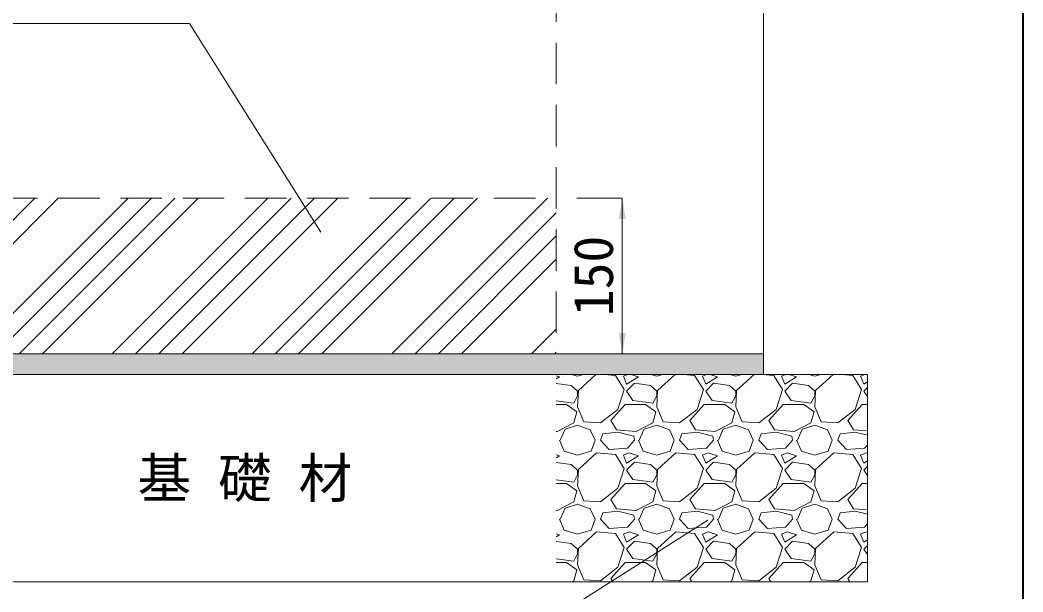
# Model space of a CAD drawing. Units: millimetres at full size; details may follow other scales. Extents: x 77366 to 106166, y -28085 to 6898.
# Drawn here: x 104999 to 105966, y -4162 to -3610 of the extents above; entities that cross this region are included whole.
import ezdxf
from ezdxf.enums import TextEntityAlignment as Align

# ---------------------------------------------------------------- set-up
doc = ezdxf.new("R2010")
doc.units = ezdxf.units.MM
doc.header["$LTSCALE"] = 50
doc.linetypes.add('USER2', pattern=[1.2, 0.8, -0.4])
for name, color, linetype, lineweight in [('ハッチング', 7, 'Continuous', 9), ('図枠', 7, 'Continuous', 5), ('基礎', 7, 'Continuous', 5), ('寸法線', 7, 'Continuous', 13), ('引出線', 4, 'Continuous', 13), ('本体', 2, 'Continuous', 20)]:
    doc.layers.add(name, color=color, linetype=linetype, lineweight=lineweight)
doc.layers.add('モルタル', color=7, linetype='Continuous')
doc.layers.add('文字', color=7, linetype='Continuous')
doc.styles.add('ＭＳ ゴシック', font='')
doc.styles.get('ＭＳ ゴシック').set_extended_font_data('MS Gothic')

# ---------------------------------------------------------------- blocks, each defined once
blk = doc.blocks.new('filled_arrow')
at = {"color": 0, "linetype": 'Continuous', "lineweight": -2}
blk.add_solid([(7.5, 1.25), (0, 0), (7.5, -1.25)], dxfattribs=at)

msp = doc.modelspace()

# ---------------------------------------------------------------- hatches: boundary and pattern name
at = {"layer": 'ハッチング'}
h = msp.add_hatch(dxfattribs=at)
h.set_pattern_fill('USER', color=256, style=0, pattern_type=2)
h.set_pattern_definition([(45, (25675, -6698.4), (-67.35192, 67.35192), []), (45, (25697.45, -6698.4), (-67.35192, 67.35192), []), (45, (25719.9, -6698.4), (-67.35192, 67.35192), []), (45, (25742.35, -6698.4), (-67.35192, 67.35192), [])])
h.paths.add_polyline_path([(104915.8, -3781.94), (104915.8, -3931.94), (105515.8, -3931.94), (105515.8, -3781.94)])
at = {"layer": 'モルタル'}
msp.add_hatch(color=256, dxfattribs=at).paths.add_polyline_path([(105715.8, -3951.94), (105715.8, -3931.94), (104715.8, -3931.94), (104715.8, -3951.94)])

# ---------------------------------------------------------------- linework, layer by layer
at = {"layer": '図枠', "lineweight": 40}
msp.add_line((105965.8, -1525.36), (105965.8, -7065.36), dxfattribs=at)
at = {"layer": '基礎', "color": 3, "lineweight": 20}
for p, q in [((104615.8, -3951.94), (105815.8, -3951.94)), ((105815.8, -3951.94), (105815.8, -4151.94)), ((104615.8, -4151.94), (105815.8, -4151.94))]:
    msp.add_line(p, q, dxfattribs=at)
at = {"layer": '基礎'}
for p, q in [((105519.02, -3954.4), (105515.8, -3953.32)), ((105530.77, -3951.94), (105536.55, -3953.64)), ((105536.55, -3953.64), (105542.33, -3951.94)), ((105554.2, -3951.94), (105537.31, -3967.35)), ((105573.13, -3952.88), (105561.87, -3951.94)), ((105581.51, -3966.59), (105573.13, -3952.88)), ((105584.71, -3951.94), (105580.75, -3953.64)), ((105580.75, -3953.64), (105583.79, -3961.26)), ((105595.22, -3954.4), (105587.84, -3951.94)), ((105606.97, -3951.94), (105612.75, -3953.64)), ((105612.75, -3953.64), (105618.53, -3951.94)), ((105630.4, -3951.94), (105613.51, -3967.35)), ((105649.33, -3952.88), (105638.07, -3951.94)), ((105657.71, -3966.59), (105649.33, -3952.88)), ((105660.91, -3951.94), (105656.95, -3953.64)), ((105656.95, -3953.64), (105659.99, -3961.26)), ((105671.42, -3954.4), (105664.04, -3951.94)), ((105683.17, -3951.94), (105688.95, -3953.64)), ((105688.95, -3953.64), (105694.73, -3951.94)), ((105706.6, -3951.94), (105689.71, -3967.35)), ((105725.53, -3952.88), (105714.27, -3951.94)), ((105733.91, -3966.59), (105725.53, -3952.88)), ((105737.11, -3951.94), (105733.15, -3953.64)), ((105733.15, -3953.64), (105736.19, -3961.26)), ((105747.62, -3954.4), (105740.24, -3951.94)), ((105759.37, -3951.94), (105765.15, -3953.64)), ((105765.15, -3953.64), (105770.93, -3951.94)), ((105782.8, -3951.94), (105765.91, -3967.35)), ((105801.73, -3952.88), (105790.47, -3951.94)), ((105810.11, -3966.59), (105801.73, -3952.88)), ((105813.31, -3951.94), (105809.35, -3953.64)), ((105809.35, -3953.64), (105812.39, -3961.26)), ((105515.8, -3956.34), (105519.02, -3954.4)), ((105530.45, -3962.78), (105515.8, -3960.58)), ((105536.55, -3968.12), (105530.45, -3962.78)), ((105583.79, -3961.26), (105595.22, -3954.4)), ((105591.41, -3960.5), (105583.79, -3968.12)), ((105606.65, -3962.78), (105591.41, -3960.5)), ((105612.75, -3968.12), (105606.65, -3962.78)), ((105659.99, -3961.26), (105671.42, -3954.4)), ((105667.61, -3960.5), (105659.99, -3968.12)), ((105682.85, -3962.78), (105667.61, -3960.5)), ((105688.95, -3968.12), (105682.85, -3962.78)), ((105736.19, -3961.26), (105747.62, -3954.4)), ((105743.81, -3960.5), (105736.19, -3968.12)), ((105759.05, -3962.78), (105743.81, -3960.5)), ((105765.15, -3968.12), (105759.05, -3962.78)), ((105812.39, -3961.26), (105815.8, -3959.22)), ((105532.74, -3979.55), (105536.55, -3972.69)), ((105537.31, -3967.35), (105536.55, -3983.36)), ((105536.55, -3972.69), (105536.55, -3968.12)), ((105575.41, -3985.64), (105581.51, -3966.59)), ((105583.79, -3968.12), (105589.89, -3977.26)), ((105608.94, -3979.55), (105612.75, -3972.69)), ((105613.51, -3967.35), (105612.75, -3983.36)), ((105612.75, -3972.69), (105612.75, -3968.12)), ((105651.61, -3985.64), (105657.71, -3966.59)), ((105659.99, -3968.12), (105666.09, -3977.26)), ((105685.14, -3979.55), (105688.95, -3972.69)), ((105689.71, -3967.35), (105688.95, -3983.36)), ((105688.95, -3972.69), (105688.95, -3968.12)), ((105727.81, -3985.64), (105733.91, -3966.59)), ((105736.19, -3968.12), (105742.29, -3977.26)), ((105761.34, -3979.55), (105765.15, -3972.69)), ((105765.91, -3967.35), (105765.15, -3983.36)), ((105765.15, -3972.69), (105765.15, -3968.12)), ((105804.01, -3985.64), (105810.11, -3966.59)), ((105815.8, -3964.71), (105812.39, -3968.12)), ((105812.39, -3968.12), (105815.8, -3973.22)), ((105515.8, -3977.51), (105532.74, -3979.55)), ((105515.8, -3981.07), (105525.88, -3981.07)), ((105525.88, -3981.07), (105535.79, -3987.93)), ((105568.55, -3996.31), (105582.27, -3981.07)), ((105582.27, -3981.07), (105602.08, -3981.07)), ((105589.89, -3977.26), (105608.94, -3979.55)), ((105602.08, -3981.07), (105611.99, -3987.93)), ((105644.75, -3996.31), (105658.47, -3981.07)), ((105658.47, -3981.07), (105678.28, -3981.07)), ((105666.09, -3977.26), (105685.14, -3979.55)), ((105678.28, -3981.07), (105688.19, -3987.93)), ((105720.95, -3996.31), (105734.67, -3981.07)), ((105734.67, -3981.07), (105754.48, -3981.07)), ((105742.29, -3977.26), (105761.34, -3979.55)), ((105754.48, -3981.07), (105764.39, -3987.93)), ((105797.15, -3996.31), (105810.87, -3981.07)), ((105810.87, -3981.07), (105815.8, -3981.07)), ((105535.79, -3987.93), (105532.74, -3998.6)), ((105536.55, -3983.36), (105542.65, -3997.83)), ((105558.65, -3998.6), (105575.41, -3985.64)), ((105611.99, -3987.93), (105608.94, -3998.6)), ((105612.75, -3983.36), (105618.85, -3997.83)), ((105634.85, -3998.6), (105651.61, -3985.64)), ((105688.19, -3987.93), (105685.14, -3998.6)), ((105688.95, -3983.36), (105695.05, -3997.83)), ((105711.05, -3998.6), (105727.81, -3985.64)), ((105764.39, -3987.93), (105761.34, -3998.6)), ((105765.15, -3983.36), (105771.25, -3997.83)), ((105787.25, -3998.6), (105804.01, -3985.64)), ((105532.74, -3998.6), (105516.74, -4006.98)), ((105524.36, -4004.69), (105536.55, -4000.88)), ((105536.55, -4000.88), (105548.74, -4005.45)), ((105542.65, -3997.83), (105558.65, -3998.6)), ((105573.89, -4005.45), (105568.55, -3996.31)), ((105608.94, -3998.6), (105592.94, -4006.98)), ((105600.56, -4004.69), (105612.75, -4000.88)), ((105612.75, -4000.88), (105624.94, -4005.45)), ((105618.85, -3997.83), (105634.85, -3998.6)), ((105650.09, -4005.45), (105644.75, -3996.31)), ((105685.14, -3998.6), (105669.14, -4006.98)), ((105676.76, -4004.69), (105688.95, -4000.88)), ((105688.95, -4000.88), (105701.14, -4005.45)), ((105695.05, -3997.83), (105711.05, -3998.6)), ((105726.29, -4005.45), (105720.95, -3996.31)), ((105761.34, -3998.6), (105745.34, -4006.98)), ((105752.96, -4004.69), (105765.15, -4000.88)), ((105765.15, -4000.88), (105777.34, -4005.45)), ((105771.25, -3997.83), (105787.25, -3998.6)), ((105802.49, -4005.45), (105797.15, -3996.31)), ((105516.74, -4006.98), (105515.8, -4006.9)), ((105519.79, -4015.36), (105524.36, -4004.69)), ((105548.74, -4005.45), (105553.31, -4015.36)), ((105558.65, -4015.36), (105560.93, -4009.26)), ((105575.41, -4007.74), (105560.93, -4009.26)), ((105592.94, -4006.98), (105573.89, -4005.45)), ((105590.65, -4011.55), (105575.41, -4007.74)), ((105591.41, -4015.36), (105590.65, -4011.55)), ((105595.99, -4015.36), (105600.56, -4004.69)), ((105624.94, -4005.45), (105629.51, -4015.36)), ((105634.85, -4015.36), (105637.13, -4009.26)), ((105651.61, -4007.74), (105637.13, -4009.26)), ((105669.14, -4006.98), (105650.09, -4005.45)), ((105666.85, -4011.55), (105651.61, -4007.74)), ((105667.61, -4015.36), (105666.85, -4011.55)), ((105672.19, -4015.36), (105676.76, -4004.69)), ((105701.14, -4005.45), (105705.71, -4015.36)), ((105711.05, -4015.36), (105713.33, -4009.26)), ((105727.81, -4007.74), (105713.33, -4009.26)), ((105745.34, -4006.98), (105726.29, -4005.45)), ((105743.05, -4011.55), (105727.81, -4007.74)), ((105743.81, -4015.36), (105743.05, -4011.55)), ((105748.39, -4015.36), (105752.96, -4004.69)), ((105777.34, -4005.45), (105781.91, -4015.36)), ((105787.25, -4015.36), (105789.53, -4009.26)), ((105804.01, -4007.74), (105789.53, -4009.26)), ((105815.8, -4006.52), (105802.49, -4005.45)), ((105815.8, -4010.69), (105804.01, -4007.74)), ((105519.02, -4015.36), (105523.6, -4026.03)), ((105549.5, -4026.03), (105553.31, -4015.36)), ((105567.03, -4024.5), (105558.65, -4015.36)), ((105591.41, -4015.36), (105584.56, -4022.98)), ((105595.22, -4015.36), (105599.8, -4026.03)), ((105625.7, -4026.03), (105629.51, -4015.36)), ((105643.23, -4024.5), (105634.85, -4015.36)), ((105667.61, -4015.36), (105660.76, -4022.98)), ((105671.42, -4015.36), (105676, -4026.03)), ((105701.9, -4026.03), (105705.71, -4015.36)), ((105719.43, -4024.5), (105711.05, -4015.36)), ((105743.81, -4015.36), (105736.96, -4022.98)), ((105747.62, -4015.36), (105752.2, -4026.03)), ((105778.1, -4026.03), (105781.91, -4015.36)), ((105795.63, -4024.5), (105787.25, -4015.36)), ((105815.8, -4020.05), (105813.16, -4022.98)), ((105519.02, -4030.6), (105515.8, -4029.52)), ((105515.8, -4032.54), (105519.02, -4030.6)), ((105523.6, -4026.03), (105536.55, -4029.84)), ((105536.55, -4029.84), (105549.5, -4026.03)), ((105554.84, -4027.55), (105537.31, -4043.55)), ((105573.13, -4029.08), (105554.84, -4027.55)), ((105584.56, -4022.98), (105567.03, -4024.5)), ((105581.51, -4042.79), (105573.13, -4029.08)), ((105586.08, -4027.55), (105580.75, -4029.84)), ((105580.75, -4029.84), (105583.79, -4037.46)), ((105583.79, -4037.46), (105595.22, -4030.6)), ((105595.22, -4030.6), (105586.08, -4027.55)), ((105599.8, -4026.03), (105612.75, -4029.84)), ((105612.75, -4029.84), (105625.7, -4026.03)), ((105631.04, -4027.55), (105613.51, -4043.55)), ((105649.33, -4029.08), (105631.04, -4027.55)), ((105660.76, -4022.98), (105643.23, -4024.5)), ((105657.71, -4042.79), (105649.33, -4029.08)), ((105662.28, -4027.55), (105656.95, -4029.84)), ((105656.95, -4029.84), (105659.99, -4037.46)), ((105659.99, -4037.46), (105671.42, -4030.6)), ((105671.42, -4030.6), (105662.28, -4027.55)), ((105676, -4026.03), (105688.95, -4029.84)), ((105688.95, -4029.84), (105701.9, -4026.03)), ((105707.24, -4027.55), (105689.71, -4043.55)), ((105725.53, -4029.08), (105707.24, -4027.55)), ((105736.96, -4022.98), (105719.43, -4024.5)), ((105733.91, -4042.79), (105725.53, -4029.08)), ((105738.48, -4027.55), (105733.15, -4029.84)), ((105733.15, -4029.84), (105736.19, -4037.46)), ((105736.19, -4037.46), (105747.62, -4030.6)), ((105747.62, -4030.6), (105738.48, -4027.55)), ((105752.2, -4026.03), (105765.15, -4029.84)), ((105765.15, -4029.84), (105778.1, -4026.03)), ((105783.44, -4027.55), (105765.91, -4043.55)), ((105801.73, -4029.08), (105783.44, -4027.55)), ((105813.16, -4022.98), (105795.63, -4024.5)), ((105810.11, -4042.79), (105801.73, -4029.08)), ((105814.68, -4027.55), (105809.35, -4029.84)), ((105809.35, -4029.84), (105812.39, -4037.46)), ((105815.8, -4027.92), (105814.68, -4027.55)), ((105530.45, -4038.98), (105515.8, -4036.78)), ((105536.55, -4044.32), (105530.45, -4038.98)), ((105591.41, -4036.7), (105583.79, -4044.32)), ((105606.65, -4038.98), (105591.41, -4036.7)), ((105612.75, -4044.32), (105606.65, -4038.98)), ((105667.61, -4036.7), (105659.99, -4044.32)), ((105682.85, -4038.98), (105667.61, -4036.7)), ((105688.95, -4044.32), (105682.85, -4038.98)), ((105743.81, -4036.7), (105736.19, -4044.32)), ((105759.05, -4038.98), (105743.81, -4036.7)), ((105765.15, -4044.32), (105759.05, -4038.98)), ((105812.39, -4037.46), (105815.8, -4035.42)), ((105815.8, -4040.91), (105812.39, -4044.32)), ((105532.74, -4055.75), (105536.55, -4048.89)), ((105537.31, -4043.55), (105536.55, -4059.56)), ((105536.55, -4048.89), (105536.55, -4044.32)), ((105575.41, -4061.84), (105581.51, -4042.79)), ((105583.79, -4044.32), (105589.89, -4053.46)), ((105608.94, -4055.75), (105612.75, -4048.89)), ((105613.51, -4043.55), (105612.75, -4059.56)), ((105612.75, -4048.89), (105612.75, -4044.32)), ((105651.61, -4061.84), (105657.71, -4042.79)), ((105659.99, -4044.32), (105666.09, -4053.46)), ((105685.14, -4055.75), (105688.95, -4048.89)), ((105689.71, -4043.55), (105688.95, -4059.56)), ((105688.95, -4048.89), (105688.95, -4044.32)), ((105727.81, -4061.84), (105733.91, -4042.79)), ((105736.19, -4044.32), (105742.29, -4053.46)), ((105761.34, -4055.75), (105765.15, -4048.89)), ((105765.91, -4043.55), (105765.15, -4059.56)), ((105765.15, -4048.89), (105765.15, -4044.32)), ((105804.01, -4061.84), (105810.11, -4042.79)), ((105812.39, -4044.32), (105815.8, -4049.42)), ((105515.8, -4053.71), (105532.74, -4055.75)), ((105515.8, -4057.27), (105525.88, -4057.27)), ((105525.88, -4057.27), (105535.79, -4064.13)), ((105536.55, -4059.56), (105542.65, -4074.03)), ((105568.55, -4072.51), (105582.27, -4057.27)), ((105582.27, -4057.27), (105602.08, -4057.27)), ((105589.89, -4053.46), (105608.94, -4055.75)), ((105602.08, -4057.27), (105611.99, -4064.13)), ((105612.75, -4059.56), (105618.85, -4074.03)), ((105644.75, -4072.51), (105658.47, -4057.27)), ((105658.47, -4057.27), (105678.28, -4057.27)), ((105666.09, -4053.46), (105685.14, -4055.75)), ((105678.28, -4057.27), (105688.19, -4064.13)), ((105688.95, -4059.56), (105695.05, -4074.03)), ((105720.95, -4072.51), (105734.67, -4057.27)), ((105734.67, -4057.27), (105754.48, -4057.27)), ((105742.29, -4053.46), (105761.34, -4055.75)), ((105754.48, -4057.27), (105764.39, -4064.13)), ((105765.15, -4059.56), (105771.25, -4074.03)), ((105797.15, -4072.51), (105810.87, -4057.27)), ((105810.87, -4057.27), (105815.8, -4057.27)), ((105535.79, -4064.13), (105532.74, -4074.8)), ((105558.65, -4074.8), (105575.41, -4061.84)), ((105611.99, -4064.13), (105608.94, -4074.8)), ((105634.85, -4074.8), (105651.61, -4061.84)), ((105688.19, -4064.13), (105685.14, -4074.8)), ((105711.05, -4074.8), (105727.81, -4061.84)), ((105764.39, -4064.13), (105761.34, -4074.8)), ((105787.25, -4074.8), (105804.01, -4061.84)), ((105532.74, -4074.8), (105516.74, -4083.18)), ((105524.36, -4080.89), (105536.55, -4077.08)), ((105536.55, -4077.08), (105548.74, -4081.65)), ((105542.65, -4074.03), (105558.65, -4074.8)), ((105573.89, -4081.65), (105568.55, -4072.51)), ((105608.94, -4074.8), (105592.94, -4083.18)), ((105600.56, -4080.89), (105612.75, -4077.08)), ((105612.75, -4077.08), (105624.94, -4081.65)), ((105618.85, -4074.03), (105634.85, -4074.8)), ((105650.09, -4081.65), (105644.75, -4072.51)), ((105685.14, -4074.8), (105669.14, -4083.18)), ((105676.76, -4080.89), (105688.95, -4077.08)), ((105688.95, -4077.08), (105701.14, -4081.65)), ((105695.05, -4074.03), (105711.05, -4074.8)), ((105726.29, -4081.65), (105720.95, -4072.51)), ((105761.34, -4074.8), (105745.34, -4083.18)), ((105752.96, -4080.89), (105765.15, -4077.08)), ((105765.15, -4077.08), (105777.34, -4081.65)), ((105771.25, -4074.03), (105787.25, -4074.8)), ((105802.49, -4081.65), (105797.15, -4072.51)), ((105516.74, -4083.18), (105515.8, -4083.1)), ((105519.79, -4091.56), (105524.36, -4080.89)), ((105548.74, -4081.65), (105553.31, -4091.56)), ((105558.65, -4091.56), (105560.93, -4085.46)), ((105575.41, -4083.94), (105560.93, -4085.46)), ((105592.94, -4083.18), (105573.89, -4081.65)), ((105590.65, -4087.75), (105575.41, -4083.94)), ((105591.41, -4091.56), (105590.65, -4087.75)), ((105595.99, -4091.56), (105600.56, -4080.89)), ((105624.94, -4081.65), (105629.51, -4091.56)), ((105634.85, -4091.56), (105637.13, -4085.46)), ((105651.61, -4083.94), (105637.13, -4085.46)), ((105669.14, -4083.18), (105650.09, -4081.65)), ((105666.85, -4087.75), (105651.61, -4083.94)), ((105667.61, -4091.56), (105666.85, -4087.75)), ((105672.19, -4091.56), (105676.76, -4080.89)), ((105701.14, -4081.65), (105705.71, -4091.56)), ((105711.05, -4091.56), (105713.33, -4085.46)), ((105727.81, -4083.94), (105713.33, -4085.46)), ((105745.34, -4083.18), (105726.29, -4081.65)), ((105743.05, -4087.75), (105727.81, -4083.94)), ((105743.81, -4091.56), (105743.05, -4087.75)), ((105748.39, -4091.56), (105752.96, -4080.89)), ((105777.34, -4081.65), (105781.91, -4091.56)), ((105787.25, -4091.56), (105789.53, -4085.46)), ((105804.01, -4083.94), (105789.53, -4085.46)), ((105815.8, -4082.72), (105802.49, -4081.65)), ((105815.8, -4086.89), (105804.01, -4083.94)), ((105519.02, -4091.56), (105523.6, -4102.23)), ((105549.5, -4102.23), (105553.31, -4091.56)), ((105567.03, -4100.7), (105558.65, -4091.56)), ((105591.41, -4091.56), (105584.56, -4099.18)), ((105595.22, -4091.56), (105599.8, -4102.23)), ((105625.7, -4102.23), (105629.51, -4091.56)), ((105643.23, -4100.7), (105634.85, -4091.56)), ((105667.61, -4091.56), (105660.76, -4099.18)), ((105671.42, -4091.56), (105676, -4102.23)), ((105701.9, -4102.23), (105705.71, -4091.56)), ((105719.43, -4100.7), (105711.05, -4091.56)), ((105743.81, -4091.56), (105736.96, -4099.18)), ((105747.62, -4091.56), (105752.2, -4102.23)), ((105778.1, -4102.23), (105781.91, -4091.56)), ((105795.63, -4100.7), (105787.25, -4091.56)), ((105815.8, -4096.25), (105813.16, -4099.18)), ((105519.02, -4106.8), (105515.8, -4105.72)), ((105515.8, -4108.74), (105519.02, -4106.8)), ((105523.6, -4102.23), (105536.55, -4106.04)), ((105536.55, -4106.04), (105549.5, -4102.23)), ((105554.84, -4103.75), (105537.31, -4119.75)), ((105573.13, -4105.28), (105554.84, -4103.75)), ((105584.56, -4099.18), (105567.03, -4100.7)), ((105581.51, -4118.99), (105573.13, -4105.28)), ((105586.08, -4103.75), (105580.75, -4106.04)), ((105580.75, -4106.04), (105583.79, -4113.66)), ((105583.79, -4113.66), (105595.22, -4106.8)), ((105595.22, -4106.8), (105586.08, -4103.75)), ((105599.8, -4102.23), (105612.75, -4106.04)), ((105612.75, -4106.04), (105625.7, -4102.23)), ((105631.04, -4103.75), (105613.51, -4119.75)), ((105649.33, -4105.28), (105631.04, -4103.75)), ((105660.76, -4099.18), (105643.23, -4100.7)), ((105657.71, -4118.99), (105649.33, -4105.28)), ((105662.28, -4103.75), (105656.95, -4106.04)), ((105656.95, -4106.04), (105659.99, -4113.66)), ((105659.99, -4113.66), (105671.42, -4106.8)), ((105671.42, -4106.8), (105662.28, -4103.75)), ((105676, -4102.23), (105688.95, -4106.04)), ((105688.95, -4106.04), (105701.9, -4102.23)), ((105707.24, -4103.75), (105689.71, -4119.75)), ((105725.53, -4105.28), (105707.24, -4103.75)), ((105736.96, -4099.18), (105719.43, -4100.7)), ((105733.91, -4118.99), (105725.53, -4105.28)), ((105738.48, -4103.75), (105733.15, -4106.04)), ((105733.15, -4106.04), (105736.19, -4113.66)), ((105736.19, -4113.66), (105747.62, -4106.8)), ((105747.62, -4106.8), (105738.48, -4103.75)), ((105752.2, -4102.23), (105765.15, -4106.04)), ((105765.15, -4106.04), (105778.1, -4102.23)), ((105783.44, -4103.75), (105765.91, -4119.75)), ((105801.73, -4105.28), (105783.44, -4103.75)), ((105813.16, -4099.18), (105795.63, -4100.7)), ((105810.11, -4118.99), (105801.73, -4105.28)), ((105814.68, -4103.75), (105809.35, -4106.04)), ((105809.35, -4106.04), (105812.39, -4113.66)), ((105815.8, -4104.12), (105814.68, -4103.75)), ((105530.45, -4115.18), (105515.8, -4112.98)), ((105536.55, -4120.52), (105530.45, -4115.18)), ((105591.41, -4112.9), (105583.79, -4120.52)), ((105606.65, -4115.18), (105591.41, -4112.9)), ((105612.75, -4120.52), (105606.65, -4115.18)), ((105667.61, -4112.9), (105659.99, -4120.52)), ((105682.85, -4115.18), (105667.61, -4112.9)), ((105688.95, -4120.52), (105682.85, -4115.18)), ((105743.81, -4112.9), (105736.19, -4120.52)), ((105759.05, -4115.18), (105743.81, -4112.9)), ((105765.15, -4120.52), (105759.05, -4115.18)), ((105812.39, -4113.66), (105815.8, -4111.62)), ((105815.8, -4117.11), (105812.39, -4120.52)), ((105532.74, -4131.95), (105536.55, -4125.09)), ((105537.31, -4119.75), (105536.55, -4135.76)), ((105536.55, -4125.09), (105536.55, -4120.52)), ((105575.41, -4138.04), (105581.51, -4118.99)), ((105583.79, -4120.52), (105589.89, -4129.66)), ((105608.94, -4131.95), (105612.75, -4125.09)), ((105613.51, -4119.75), (105612.75, -4135.76)), ((105612.75, -4125.09), (105612.75, -4120.52)), ((105651.61, -4138.04), (105657.71, -4118.99)), ((105659.99, -4120.52), (105666.09, -4129.66)), ((105685.14, -4131.95), (105688.95, -4125.09)), ((105689.71, -4119.75), (105688.95, -4135.76)), ((105688.95, -4125.09), (105688.95, -4120.52)), ((105727.81, -4138.04), (105733.91, -4118.99)), ((105736.19, -4120.52), (105742.29, -4129.66)), ((105761.34, -4131.95), (105765.15, -4125.09)), ((105765.91, -4119.75), (105765.15, -4135.76)), ((105765.15, -4125.09), (105765.15, -4120.52)), ((105804.01, -4138.04), (105810.11, -4118.99)), ((105812.39, -4120.52), (105815.8, -4125.62)), ((105515.8, -4129.91), (105532.74, -4131.95)), ((105515.8, -4133.47), (105525.88, -4133.47)), ((105525.88, -4133.47), (105535.79, -4140.33)), ((105536.55, -4135.76), (105542.65, -4150.23)), ((105568.55, -4148.71), (105582.27, -4133.47)), ((105582.27, -4133.47), (105602.08, -4133.47)), ((105589.89, -4129.66), (105608.94, -4131.95)), ((105602.08, -4133.47), (105611.99, -4140.33)), ((105612.75, -4135.76), (105618.85, -4150.23)), ((105644.75, -4148.71), (105658.47, -4133.47)), ((105658.47, -4133.47), (105678.28, -4133.47)), ((105666.09, -4129.66), (105685.14, -4131.95)), ((105678.28, -4133.47), (105688.19, -4140.33)), ((105688.95, -4135.76), (105695.05, -4150.23)), ((105720.95, -4148.71), (105734.67, -4133.47)), ((105734.67, -4133.47), (105754.48, -4133.47)), ((105742.29, -4129.66), (105761.34, -4131.95)), ((105754.48, -4133.47), (105764.39, -4140.33)), ((105765.15, -4135.76), (105771.25, -4150.23)), ((105797.15, -4148.71), (105810.87, -4133.47)), ((105810.87, -4133.47), (105815.8, -4133.47)), ((105535.79, -4140.33), (105532.74, -4151)), ((105558.65, -4151), (105575.41, -4138.04)), ((105611.99, -4140.33), (105608.94, -4151)), ((105634.85, -4151), (105651.61, -4138.04)), ((105688.19, -4140.33), (105685.14, -4151)), ((105711.05, -4151), (105727.81, -4138.04)), ((105764.39, -4140.33), (105761.34, -4151)), ((105787.25, -4151), (105804.01, -4138.04)), ((105532.74, -4151), (105530.94, -4151.94)), ((105542.65, -4150.23), (105558.65, -4151)), ((105570.44, -4151.94), (105568.55, -4148.71)), ((105608.94, -4151), (105607.14, -4151.94)), ((105618.85, -4150.23), (105634.85, -4151)), ((105646.64, -4151.94), (105644.75, -4148.71)), ((105685.14, -4151), (105683.34, -4151.94)), ((105695.05, -4150.23), (105711.05, -4151)), ((105722.84, -4151.94), (105720.95, -4148.71)), ((105761.34, -4151), (105759.54, -4151.94)), ((105771.25, -4150.23), (105787.25, -4151)), ((105799.04, -4151.94), (105797.15, -4148.71))]:
    msp.add_line(p, q, dxfattribs=at)
at = {"layer": '寸法線'}
for p, q in [((105535.8, -3781.94), (105579.61, -3781.94)), ((105579.61, -3931.94), (105579.61, -3781.94)), ((105535.8, -3931.94), (105579.61, -3931.94))]:
    msp.add_line(p, q, dxfattribs=at)
at = {"layer": '引出線'}
for points in [[(105288.84, -3814.71), (105162.52, -3613.42), (104683.65, -3613.42)], [(105662.07, -4092.65), (105404.55, -4256.35), (105016.33, -4256.35)]]:
    msp.add_lwpolyline(points, dxfattribs=at)
at = {"layer": '本体', "linetype": 'USER2', "lineweight": 9}
for p, q in [((105515.8, -2731.94), (105515.8, -3931.94)), ((104915.8, -3781.94), (105515.8, -3781.94))]:
    msp.add_line(p, q, dxfattribs=at)
at = {"layer": '本体'}
for p, q in [((105715.8, -2737.94), (105715.8, -3931.94)), ((104715.8, -3931.94), (105715.8, -3931.94)), ((104715.8, -3931.94), (105715.8, -3931.94)), ((105715.8, -3931.94), (105715.8, -3951.94)), ((104765.8, -3951.94), (105665.8, -3951.94))]:
    msp.add_line(p, q, dxfattribs=at)

# ---------------------------------------------------------------- block references
at = {"layer": '寸法線', "xscale": 2.67, "yscale": 2.67}
for p, rotation in [((105579.61, -3781.94), 270), ((105579.61, -3931.94), 90)]:
    msp.add_blockref('filled_arrow', p, dxfattribs=dict(at, rotation=rotation))
at = {"layer": '引出線', "xscale": 0.133, "yscale": 0.133}
for p, rotation in [((105288.84, -3814.71), 122.1), ((105662.07, -4092.65), 212.4)]:
    msp.add_blockref('filled_arrow', p, dxfattribs=dict(at, rotation=rotation))

# ---------------------------------------------------------------- texts
at = {"layer": '寸法線', "style": 'ＭＳ ゴシック'}
msp.add_text('150', height=37.98, rotation=90, dxfattribs=at).set_placement((105551.61, -3856.94), align=Align.MIDDLE_CENTER)
at = {"layer": '文字', "style": 'ＭＳ ゴシック'}
msp.add_text('基 礎 材', height=37.98, dxfattribs=at).set_placement((105215.8, -4051.94), align=Align.MIDDLE_CENTER)

doc.saveas('drawing.dxf')
